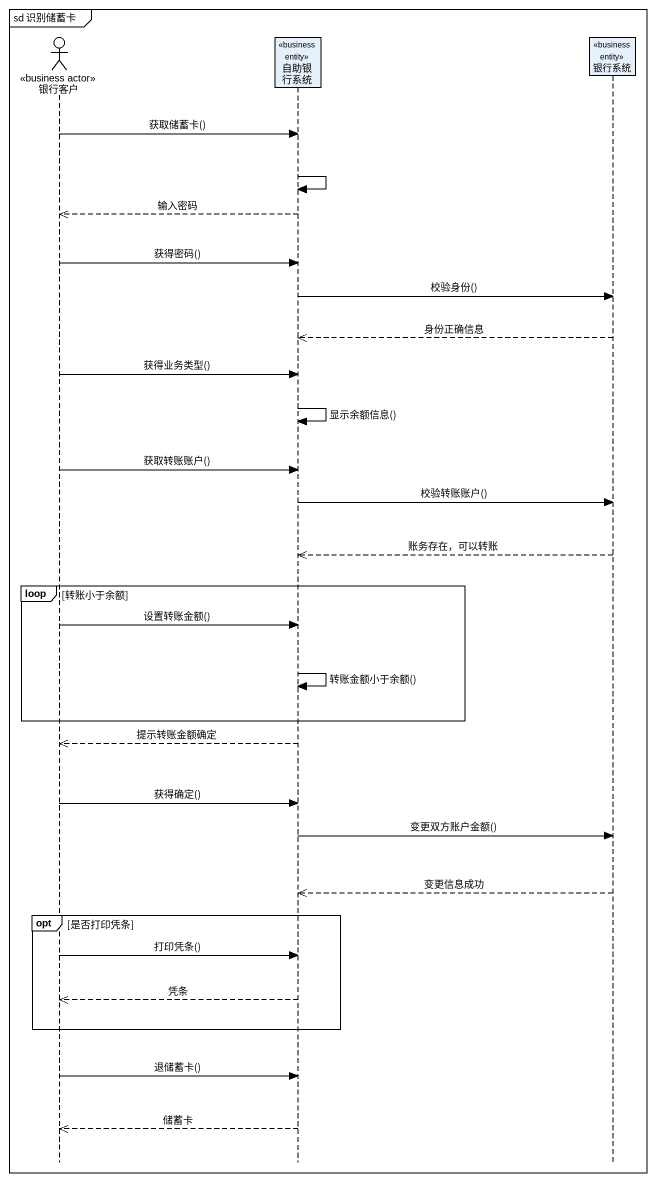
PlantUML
@startuml
mainframe sd 识别储蓄卡
hide footbox
actor 银行客户 <<business actor>>
participant 自助银行系统 <<business entity>>
participant 银行系统 <<business entity>>

银行客户 -> 自助银行系统 : 获取储蓄卡()
自助银行系统 -> 自助银行系统
自助银行系统 -->> 银行客户 : 输入密码
银行客户 -> 自助银行系统 : 获得密码()
自助银行系统 -> 银行系统 : 校验身份()
银行系统 -->> 自助银行系统 : 身份正确信息
银行客户 -> 自助银行系统 : 获得业务类型()
自助银行系统 -> 自助银行系统 : 显示余额信息()
银行客户 -> 自助银行系统 : 获取转账账户()
自助银行系统 -> 银行系统 : 校验转账账户()
银行系统 -->> 自助银行系统 : 账务存在，可以转账
loop 转账小于余额
  银行客户 -> 自助银行系统 : 设置转账金额()
  自助银行系统 -> 自助银行系统 : 转账金额小于余额()
end
自助银行系统 -->> 银行客户 : 提示转账金额确定
银行客户 -> 自助银行系统 : 获得确定()
自助银行系统 -> 银行系统 : 变更双方账户金额()
银行系统 -->> 自助银行系统 : 变更信息成功
opt 是否打印凭条
  银行客户 -> 自助银行系统 : 打印凭条()
  自助银行系统 -->> 银行客户 : 凭条
end
银行客户 -> 自助银行系统 : 退储蓄卡()
自助银行系统 -->> 银行客户 : 储蓄卡
@enduml
